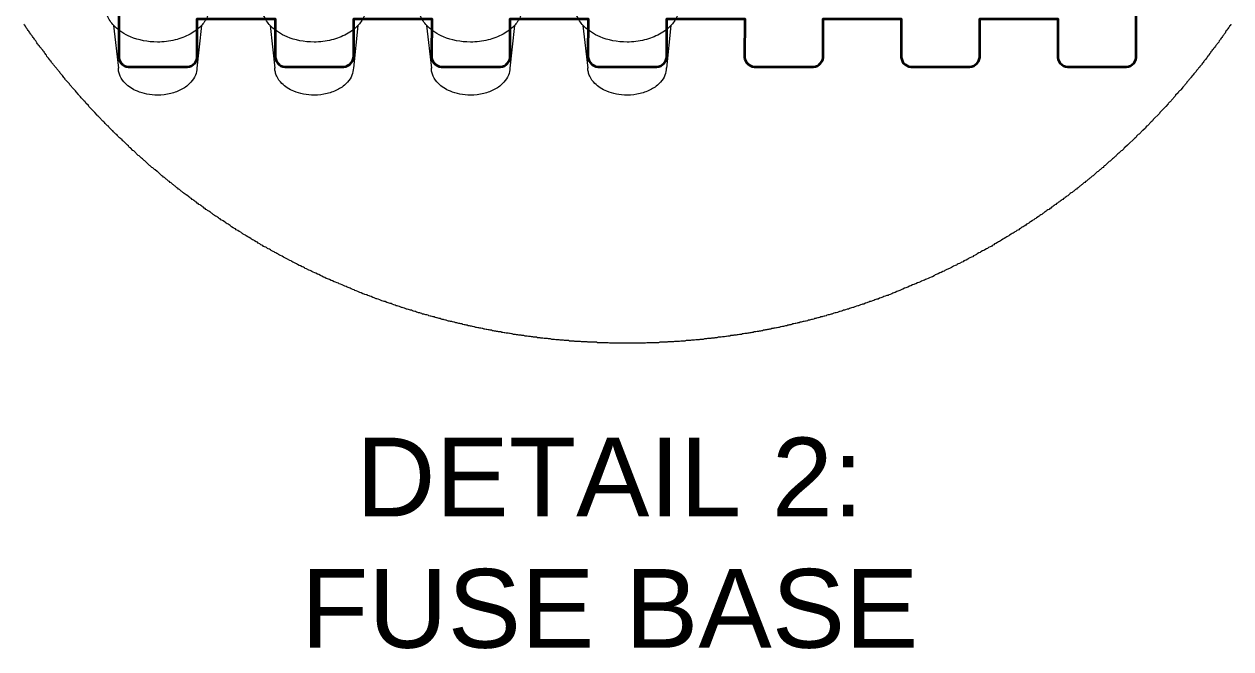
# Model space of a CAD drawing. Header units: feet. Extents: x -327 to 55127, y -2634 to 4121.
# Drawn here: x -251.06 to -235.74, y 39.85 to 47.78 of the extents above; entities that cross this region are included whole.
import ezdxf

# ---------------------------------------------------------------- set-up
doc = ezdxf.new("R2010")
doc.units = ezdxf.units.FT
doc.header["$MEASUREMENT"] = 0
doc.layers.add('PDF_0', color=7, linetype='Continuous')
doc.layers.add('XREF', color=7, linetype='Continuous')
doc.layers.add('PDF_Fusibles', color=7, linetype='Continuous', true_color=0x636466)
doc.styles.add('NEI-A', font='arial.ttf')

msp = doc.modelspace()

# ---------------------------------------------------------------- linework, layer by layer
at = {"layer": 'PDF_0', "lineweight": 35}
for points in [[(-239.779, 47.238), (-239.083, 47.238, 0.408273), (-238.931, 47.359), (-238.931, 47.85), (-237.94, 47.85), (-237.94, 47.359, 0.408273), (-237.787, 47.238), (-237.096, 47.238, 0.408273), (-236.943, 47.359), (-236.943, 57.311), (-249.862, 57.311), (-249.862, 47.359, 0.408273), (-249.715, 47.238), (-249.019, 47.238, 0.408273), (-248.866, 47.359), (-248.866, 47.85), (-247.875, 47.85), (-247.875, 47.359, 0.408888), (-247.728, 47.238), (-247.032, 47.238, 0.40886), (-246.88, 47.363)], [(-246.879, 47.359), (-246.879, 47.85), (-245.888, 47.85), (-245.893, 47.363, 0.408273), (-245.741, 47.238), (-245.044, 47.239, 0.408273), (-244.892, 47.359), (-244.892, 47.85), (-243.901, 47.85), (-243.905, 47.363, 0.408888), (-243.753, 47.238), (-243.057, 47.239, 0.408273), (-242.905, 47.359), (-242.905, 47.85), (-241.914, 47.85), (-241.918, 47.363, 0.408273), (-241.766, 47.238), (-241.07, 47.239, 0.408273), (-240.918, 47.359), (-240.918, 47.85), (-239.927, 47.85), (-239.927, 47.359, 0.408496), (-239.78, 47.239)]]:
    msp.add_lwpolyline(points, format="xyb", dxfattribs=at)
at = {"layer": 'PDF_0', "lineweight": 18}
msp.add_lwpolyline([(-235.742, 47.781), (-235.747, 47.765), (-235.757, 47.755), (-235.763, 47.744), (-235.773, 47.734), (-235.779, 47.723), (-235.789, 47.713), (-235.794, 47.702), (-235.805, 47.692), (-235.81, 47.681), (-235.815, 47.665), (-235.826, 47.655), (-235.831, 47.644), (-235.842, 47.634), (-235.847, 47.623), (-235.858, 47.612), (-235.863, 47.602), (-235.873, 47.591), (-235.879, 47.581), (-235.889, 47.57), (-235.895, 47.554), (-235.916, 47.533), (-235.921, 47.523), (-235.931, 47.512), (-235.937, 47.502), (-235.947, 47.491), (-235.952, 47.481), (-235.963, 47.47), (-235.968, 47.46), (-235.979, 47.449), (-235.984, 47.439), (-235.995, 47.428), (-236, 47.417), (-236.01, 47.407), (-236.021, 47.391), (-236.026, 47.381), (-236.037, 47.37), (-236.042, 47.359), (-236.053, 47.349), (-236.058, 47.338), (-236.079, 47.317), (-236.084, 47.307), (-236.095, 47.296), (-236.1, 47.286), (-236.111, 47.275), (-236.116, 47.265), (-236.137, 47.244), (-236.142, 47.233), (-236.153, 47.222), (-236.158, 47.212), (-236.179, 47.191), (-236.184, 47.18), (-236.205, 47.159), (-236.211, 47.149), (-236.221, 47.138), (-236.227, 47.128), (-236.248, 47.106), (-236.253, 47.096), (-236.274, 47.075), (-236.279, 47.064), (-236.3, 47.043), (-236.306, 47.033), (-236.327, 47.012), (-236.332, 47.001), (-236.353, 46.98), (-236.358, 46.969), (-236.379, 46.948), (-236.385, 46.938), (-236.395, 46.933), (-236.406, 46.922), (-236.411, 46.911), (-236.443, 46.88), (-236.448, 46.869), (-236.469, 46.848), (-236.474, 46.838), (-236.495, 46.817), (-236.501, 46.806), (-236.511, 46.795), (-236.522, 46.79), (-236.532, 46.78), (-236.538, 46.769), (-236.569, 46.738), (-236.574, 46.727), (-236.643, 46.658), (-236.648, 46.648), (-236.727, 46.569), (-236.733, 46.558), (-236.743, 46.548), (-236.754, 46.542), (-236.775, 46.521), (-236.78, 46.511), (-236.801, 46.49), (-236.812, 46.485), (-236.822, 46.474), (-236.827, 46.463), (-236.859, 46.432), (-236.87, 46.427), (-236.88, 46.416), (-236.885, 46.405), (-236.907, 46.384), (-236.917, 46.379), (-236.938, 46.358), (-236.943, 46.347), (-236.954, 46.337), (-236.964, 46.332), (-237.044, 46.253), (-237.054, 46.247), (-237.086, 46.216), (-237.096, 46.21), (-237.102, 46.2), (-237.123, 46.179), (-237.133, 46.174), (-237.165, 46.142), (-237.175, 46.137), (-237.196, 46.116), (-237.202, 46.105), (-237.212, 46.1), (-237.233, 46.079), (-237.244, 46.073), (-237.275, 46.042), (-237.286, 46.036), (-237.307, 46.015), (-237.318, 46.01), (-237.339, 45.989), (-237.349, 45.984), (-237.355, 45.973), (-237.365, 45.963), (-237.376, 45.957), (-237.397, 45.936), (-237.407, 45.931), (-237.428, 45.91), (-237.439, 45.905), (-237.46, 45.884), (-237.47, 45.878), (-237.492, 45.857), (-237.502, 45.852), (-237.523, 45.831), (-237.534, 45.826), (-237.544, 45.815), (-237.555, 45.81), (-237.576, 45.789), (-237.586, 45.783), (-237.597, 45.773), (-237.608, 45.768), (-237.629, 45.747), (-237.639, 45.741), (-237.65, 45.731), (-237.66, 45.726), (-237.681, 45.704), (-237.692, 45.699), (-237.702, 45.689), (-237.713, 45.683), (-237.734, 45.662), (-237.745, 45.657), (-237.755, 45.646), (-237.771, 45.641), (-237.781, 45.631), (-237.792, 45.625), (-237.813, 45.604), (-237.824, 45.599), (-237.834, 45.588), (-237.845, 45.583), (-237.855, 45.573), (-237.866, 45.567), (-237.876, 45.557), (-237.887, 45.552), (-237.897, 45.541), (-237.908, 45.536), (-237.919, 45.525), (-237.929, 45.52), (-237.945, 45.509), (-237.955, 45.504), (-237.966, 45.494), (-237.977, 45.488), (-237.987, 45.478), (-237.998, 45.472), (-238.008, 45.462), (-238.019, 45.457), (-238.029, 45.446), (-238.04, 45.441), (-238.05, 45.43), (-238.066, 45.425), (-238.077, 45.415), (-238.087, 45.409), (-238.098, 45.399), (-238.108, 45.393), (-238.119, 45.383), (-238.129, 45.378), (-238.14, 45.367), (-238.156, 45.362), (-238.166, 45.351), (-238.177, 45.346), (-238.187, 45.335), (-238.208, 45.325), (-238.219, 45.314), (-238.23, 45.309), (-238.245, 45.299), (-238.256, 45.293), (-238.266, 45.283), (-238.287, 45.272), (-238.298, 45.262), (-238.309, 45.256), (-238.324, 45.246), (-238.335, 45.241), (-238.345, 45.23), (-238.367, 45.219), (-238.377, 45.209), (-238.393, 45.204), (-238.403, 45.198), (-238.414, 45.188), (-238.425, 45.183), (-238.435, 45.172), (-238.446, 45.167), (-238.461, 45.162), (-238.472, 45.151), (-238.483, 45.146), (-238.493, 45.135), (-238.504, 45.13), (-238.519, 45.125), (-238.53, 45.114), (-238.551, 45.104), (-238.562, 45.093), (-238.577, 45.088), (-238.588, 45.082), (-238.598, 45.072), (-238.62, 45.061), (-238.635, 45.051), (-238.656, 45.04), (-238.667, 45.03), (-238.678, 45.024), (-238.693, 45.019), (-238.704, 45.009), (-238.725, 44.998), (-238.741, 44.993), (-238.751, 44.982), (-238.772, 44.972), (-238.783, 44.961), (-238.799, 44.956), (-238.82, 44.945), (-238.83, 44.935), (-238.846, 44.93), (-238.867, 44.919), (-238.878, 44.909), (-238.894, 44.903), (-238.915, 44.893), (-238.925, 44.882), (-238.941, 44.877), (-238.962, 44.866), (-238.973, 44.856), (-238.989, 44.851), (-239.01, 44.84), (-239.02, 44.829), (-239.036, 44.824), (-239.057, 44.814), (-239.073, 44.808), (-239.083, 44.798), (-239.104, 44.787), (-239.12, 44.782), (-239.131, 44.777), (-239.141, 44.766), (-239.157, 44.761), (-239.189, 44.745), (-239.205, 44.74), (-239.215, 44.729), (-239.226, 44.724), (-239.242, 44.719), (-239.263, 44.708), (-239.278, 44.703), (-239.289, 44.692), (-239.299, 44.687), (-239.315, 44.682), (-239.347, 44.666), (-239.363, 44.661), (-239.373, 44.656), (-239.384, 44.645), (-239.4, 44.64), (-239.421, 44.629), (-239.437, 44.624), (-239.458, 44.613), (-239.473, 44.608), (-239.495, 44.598), (-239.51, 44.587), (-239.531, 44.576), (-239.547, 44.571), (-239.568, 44.561), (-239.584, 44.555), (-239.605, 44.545), (-239.621, 44.54), (-239.632, 44.534), (-239.647, 44.529), (-239.668, 44.518), (-239.684, 44.513), (-239.705, 44.503), (-239.721, 44.497), (-239.742, 44.487), (-239.758, 44.482), (-239.769, 44.476), (-239.784, 44.471), (-239.806, 44.46), (-239.821, 44.455), (-239.842, 44.445), (-239.858, 44.439), (-239.869, 44.434), (-239.885, 44.429), (-239.906, 44.418), (-239.921, 44.413), (-239.943, 44.403), (-239.958, 44.397), (-239.969, 44.392), (-239.985, 44.387), (-240.006, 44.376), (-240.022, 44.371), (-240.032, 44.366), (-240.048, 44.36), (-240.069, 44.35), (-240.085, 44.345), (-240.095, 44.339), (-240.111, 44.339), (-240.132, 44.329), (-240.148, 44.323), (-240.159, 44.318), (-240.174, 44.313), (-240.185, 44.308), (-240.201, 44.302), (-240.222, 44.292), (-240.238, 44.292), (-240.248, 44.287), (-240.264, 44.281), (-240.275, 44.276), (-240.29, 44.271), (-240.312, 44.26), (-240.327, 44.26), (-240.338, 44.255), (-240.354, 44.25), (-240.364, 44.244), (-240.38, 44.239), (-240.401, 44.229), (-240.417, 44.229), (-240.427, 44.223), (-240.443, 44.218), (-240.454, 44.213), (-240.47, 44.207), (-240.48, 44.207), (-240.496, 44.202), (-240.517, 44.192), (-240.533, 44.186), (-240.543, 44.186), (-240.559, 44.181), (-240.57, 44.176), (-240.586, 44.171), (-240.596, 44.165), (-240.612, 44.165), (-240.633, 44.155), (-240.649, 44.15), (-240.659, 44.15), (-240.675, 44.144), (-240.686, 44.139), (-240.702, 44.134), (-240.712, 44.134), (-240.728, 44.128), (-240.738, 44.123), (-240.754, 44.118), (-240.765, 44.118), (-240.781, 44.113), (-240.791, 44.107), (-240.807, 44.102), (-240.818, 44.102), (-240.828, 44.097), (-240.844, 44.092), (-240.854, 44.092), (-240.87, 44.086), (-240.881, 44.081), (-240.897, 44.076), (-240.907, 44.076), (-240.923, 44.07), (-240.933, 44.065), (-240.949, 44.065), (-240.96, 44.06), (-240.976, 44.055), (-240.986, 44.055), (-241.002, 44.049), (-241.013, 44.044), (-241.028, 44.044), (-241.039, 44.039), (-241.055, 44.034), (-241.065, 44.034), (-241.081, 44.028), (-241.092, 44.023), (-241.107, 44.023), (-241.118, 44.018), (-241.134, 44.012), (-241.144, 44.012), (-241.16, 44.007), (-241.171, 44.007), (-241.186, 44.002), (-241.197, 43.997), (-241.213, 43.997), (-241.223, 43.991), (-241.239, 43.991), (-241.25, 43.986), (-241.266, 43.981), (-241.276, 43.981), (-241.292, 43.976), (-241.302, 43.976), (-241.318, 43.97), (-241.329, 43.965), (-241.345, 43.965), (-241.355, 43.96), (-241.371, 43.96), (-241.381, 43.954), (-241.397, 43.954), (-241.408, 43.949), (-241.424, 43.944), (-241.434, 43.944), (-241.45, 43.939), (-241.461, 43.939), (-241.476, 43.933), (-241.487, 43.933), (-241.503, 43.928), (-241.513, 43.928), (-241.529, 43.923), (-241.545, 43.923), (-241.555, 43.918), (-241.571, 43.918), (-241.582, 43.912), (-241.598, 43.912), (-241.608, 43.907), (-241.624, 43.907), (-241.635, 43.902), (-241.65, 43.902), (-241.661, 43.897), (-241.677, 43.897), (-241.687, 43.891), (-241.703, 43.891), (-241.714, 43.886), (-241.729, 43.886), (-241.74, 43.881), (-241.756, 43.881), (-241.772, 43.875), (-241.798, 43.875), (-241.808, 43.87), (-241.824, 43.87), (-241.835, 43.865), (-241.851, 43.865), (-241.861, 43.86), (-241.877, 43.86), (-241.888, 43.854), (-241.914, 43.854), (-241.93, 43.849), (-241.945, 43.849), (-241.956, 43.844), (-241.982, 43.844), (-241.998, 43.839), (-242.009, 43.839), (-242.025, 43.833), (-242.051, 43.833), (-242.061, 43.828), (-242.093, 43.828), (-242.104, 43.823), (-242.13, 43.823), (-242.146, 43.817), (-242.156, 43.817), (-242.172, 43.812), (-242.198, 43.812), (-242.214, 43.807), (-242.251, 43.807), (-242.267, 43.802), (-242.293, 43.802), (-242.304, 43.796), (-242.336, 43.796), (-242.346, 43.791), (-242.388, 43.791), (-242.399, 43.786), (-242.425, 43.786), (-242.441, 43.781), (-242.483, 43.781), (-242.494, 43.775), (-242.536, 43.775), (-242.552, 43.77), (-242.589, 43.77), (-242.604, 43.765), (-242.657, 43.765), (-242.673, 43.759), (-242.726, 43.759), (-242.741, 43.754), (-242.805, 43.754), (-242.82, 43.749), (-242.889, 43.749), (-242.9, 43.744), (-242.994, 43.744), (-243.01, 43.738), (-243.158, 43.738), (-243.174, 43.733), (-243.632, 43.733), (-243.648, 43.738), (-243.785, 43.738), (-243.796, 43.744), (-243.906, 43.744), (-243.917, 43.749), (-243.985, 43.749), (-244.001, 43.754), (-244.07, 43.754), (-244.08, 43.759), (-244.138, 43.759), (-244.149, 43.765), (-244.201, 43.765), (-244.217, 43.77), (-244.259, 43.77), (-244.27, 43.775), (-244.312, 43.775), (-244.328, 43.781), (-244.365, 43.781), (-244.381, 43.786), (-244.407, 43.786), (-244.418, 43.791), (-244.46, 43.791), (-244.476, 43.796), (-244.502, 43.796), (-244.512, 43.802), (-244.544, 43.802), (-244.555, 43.807), (-244.597, 43.807), (-244.607, 43.812), (-244.623, 43.812), (-244.634, 43.817), (-244.66, 43.817), (-244.676, 43.823), (-244.702, 43.823), (-244.718, 43.828), (-244.744, 43.828), (-244.755, 43.833), (-244.781, 43.833), (-244.797, 43.839), (-244.813, 43.839), (-244.823, 43.844), (-244.85, 43.844), (-244.866, 43.849), (-244.876, 43.849), (-244.892, 43.854), (-244.902, 43.854), (-244.918, 43.86), (-244.945, 43.86), (-244.96, 43.865), (-244.971, 43.865), (-244.987, 43.87), (-244.997, 43.87), (-245.013, 43.875), (-245.039, 43.875), (-245.05, 43.881), (-245.066, 43.881), (-245.076, 43.886), (-245.092, 43.886), (-245.103, 43.891), (-245.119, 43.891), (-245.129, 43.897), (-245.145, 43.897), (-245.161, 43.902), (-245.171, 43.902), (-245.187, 43.907), (-245.198, 43.907), (-245.213, 43.912), (-245.224, 43.912), (-245.24, 43.918), (-245.25, 43.918), (-245.266, 43.923), (-245.277, 43.923), (-245.292, 43.928), (-245.303, 43.928), (-245.319, 43.933), (-245.329, 43.933), (-245.345, 43.939), (-245.356, 43.939), (-245.372, 43.944), (-245.382, 43.949), (-245.398, 43.949), (-245.408, 43.954), (-245.424, 43.954), (-245.435, 43.96), (-245.451, 43.96), (-245.466, 43.965), (-245.477, 43.965), (-245.493, 43.97), (-245.503, 43.976), (-245.519, 43.976), (-245.53, 43.981), (-245.546, 43.981), (-245.556, 43.986), (-245.572, 43.991), (-245.582, 43.991), (-245.598, 43.997), (-245.609, 43.997), (-245.625, 44.002), (-245.635, 44.007), (-245.651, 44.007), (-245.661, 44.012), (-245.677, 44.012), (-245.688, 44.018), (-245.704, 44.023), (-245.714, 44.023), (-245.73, 44.028), (-245.741, 44.034), (-245.756, 44.034), (-245.767, 44.039), (-245.783, 44.044), (-245.793, 44.044), (-245.809, 44.049), (-245.82, 44.055), (-245.83, 44.055), (-245.846, 44.06), (-245.856, 44.065), (-245.872, 44.065), (-245.883, 44.07), (-245.899, 44.076), (-245.909, 44.076), (-245.925, 44.081), (-245.936, 44.086), (-245.951, 44.092), (-245.962, 44.092), (-245.978, 44.097), (-245.988, 44.102), (-246.004, 44.102), (-246.015, 44.107), (-246.03, 44.113), (-246.041, 44.118), (-246.057, 44.118), (-246.067, 44.123), (-246.083, 44.128), (-246.094, 44.134), (-246.104, 44.134), (-246.12, 44.139), (-246.131, 44.144), (-246.146, 44.15), (-246.157, 44.15), (-246.173, 44.155), (-246.183, 44.16), (-246.199, 44.165), (-246.21, 44.165), (-246.225, 44.171), (-246.236, 44.176), (-246.252, 44.181), (-246.262, 44.186), (-246.273, 44.186), (-246.289, 44.192), (-246.299, 44.197), (-246.315, 44.202), (-246.326, 44.207), (-246.341, 44.207), (-246.352, 44.213), (-246.368, 44.218), (-246.389, 44.229), (-246.405, 44.234), (-246.415, 44.234), (-246.431, 44.239), (-246.442, 44.244), (-246.457, 44.25), (-246.478, 44.26), (-246.494, 44.26), (-246.505, 44.265), (-246.521, 44.271), (-246.531, 44.276), (-246.547, 44.281), (-246.568, 44.292), (-246.584, 44.297), (-246.594, 44.297), (-246.61, 44.302), (-246.621, 44.308), (-246.637, 44.313), (-246.658, 44.323), (-246.673, 44.329), (-246.684, 44.334), (-246.7, 44.339), (-246.71, 44.345), (-246.721, 44.345), (-246.737, 44.35), (-246.747, 44.355), (-246.763, 44.36), (-246.784, 44.371), (-246.8, 44.376), (-246.811, 44.381), (-246.826, 44.387), (-246.847, 44.397), (-246.863, 44.403), (-246.874, 44.408), (-246.89, 44.413), (-246.911, 44.424), (-246.926, 44.429), (-246.948, 44.439), (-246.963, 44.445), (-246.974, 44.45), (-246.99, 44.455), (-247.011, 44.466), (-247.027, 44.471), (-247.048, 44.482), (-247.064, 44.487), (-247.074, 44.492), (-247.09, 44.497), (-247.111, 44.508), (-247.127, 44.513), (-247.148, 44.524), (-247.164, 44.529), (-247.185, 44.54), (-247.201, 44.545), (-247.211, 44.55), (-247.227, 44.555), (-247.248, 44.566), (-247.264, 44.571), (-247.285, 44.582), (-247.301, 44.592), (-247.322, 44.603), (-247.338, 44.608), (-247.359, 44.619), (-247.374, 44.624), (-247.396, 44.634), (-247.411, 44.64), (-247.422, 44.65), (-247.432, 44.656), (-247.448, 44.661), (-247.48, 44.677), (-247.496, 44.682), (-247.506, 44.687), (-247.517, 44.698), (-247.533, 44.703), (-247.554, 44.713), (-247.57, 44.719), (-247.591, 44.729), (-247.606, 44.74), (-247.638, 44.756), (-247.654, 44.761), (-247.664, 44.771), (-247.675, 44.777), (-247.691, 44.782), (-247.722, 44.798), (-247.738, 44.808), (-247.77, 44.824), (-247.786, 44.835), (-247.807, 44.845), (-247.823, 44.851), (-247.833, 44.856), (-247.844, 44.866), (-247.854, 44.872), (-247.87, 44.877), (-247.881, 44.882), (-247.891, 44.893), (-247.902, 44.898), (-247.917, 44.903), (-247.928, 44.909), (-247.938, 44.919), (-247.949, 44.924), (-247.965, 44.93), (-247.975, 44.935), (-247.986, 44.945), (-247.996, 44.951), (-248.012, 44.956), (-248.023, 44.961), (-248.033, 44.972), (-248.044, 44.977), (-248.06, 44.982), (-248.07, 44.993), (-248.091, 45.003), (-248.102, 45.014), (-248.118, 45.019), (-248.139, 45.03), (-248.149, 45.04), (-248.165, 45.046), (-248.176, 45.051), (-248.186, 45.061), (-248.207, 45.072), (-248.223, 45.082), (-248.244, 45.093), (-248.255, 45.104), (-248.265, 45.109), (-248.281, 45.114), (-248.292, 45.125), (-248.302, 45.13), (-248.313, 45.14), (-248.334, 45.151), (-248.35, 45.162), (-248.371, 45.172), (-248.381, 45.183), (-248.392, 45.188), (-248.408, 45.198), (-248.429, 45.209), (-248.439, 45.219), (-248.45, 45.225), (-248.46, 45.235), (-248.471, 45.241), (-248.487, 45.246), (-248.497, 45.256), (-248.508, 45.262), (-248.518, 45.272), (-248.539, 45.283), (-248.555, 45.293), (-248.566, 45.299), (-248.576, 45.309), (-248.587, 45.314), (-248.597, 45.325), (-248.608, 45.33), (-248.618, 45.341), (-248.634, 45.346), (-248.645, 45.351), (-248.655, 45.362), (-248.666, 45.367), (-248.676, 45.378), (-248.687, 45.383), (-248.697, 45.393), (-248.708, 45.399), (-248.719, 45.409), (-248.734, 45.415), (-248.745, 45.425), (-248.755, 45.43), (-248.766, 45.441), (-248.777, 45.446), (-248.787, 45.457), (-248.798, 45.462), (-248.808, 45.472), (-248.819, 45.478), (-248.829, 45.488), (-248.845, 45.494), (-248.856, 45.504), (-248.866, 45.509), (-248.877, 45.52), (-248.887, 45.525), (-248.898, 45.536), (-248.908, 45.541), (-248.919, 45.552), (-248.929, 45.557), (-248.94, 45.567), (-248.95, 45.573), (-248.961, 45.583), (-248.972, 45.588), (-248.982, 45.599), (-248.998, 45.61), (-249.008, 45.615), (-249.019, 45.625), (-249.03, 45.631), (-249.04, 45.641), (-249.051, 45.646), (-249.061, 45.657), (-249.072, 45.662), (-249.093, 45.683), (-249.103, 45.689), (-249.114, 45.699), (-249.124, 45.704), (-249.146, 45.726), (-249.156, 45.731), (-249.167, 45.741), (-249.177, 45.747), (-249.198, 45.768), (-249.209, 45.773), (-249.219, 45.783), (-249.23, 45.789), (-249.251, 45.81), (-249.261, 45.815), (-249.283, 45.836), (-249.293, 45.841), (-249.304, 45.852), (-249.314, 45.857), (-249.335, 45.878), (-249.346, 45.884), (-249.367, 45.905), (-249.377, 45.91), (-249.399, 45.931), (-249.409, 45.936), (-249.43, 45.957), (-249.441, 45.963), (-249.462, 45.984), (-249.472, 45.989), (-249.493, 46.01), (-249.504, 46.015), (-249.509, 46.026), (-249.53, 46.047), (-249.541, 46.052), (-249.562, 46.073), (-249.572, 46.079), (-249.604, 46.11), (-249.615, 46.116), (-249.673, 46.174), (-249.683, 46.179), (-249.715, 46.21), (-249.725, 46.216), (-249.736, 46.226), (-249.741, 46.237), (-249.752, 46.247), (-249.762, 46.253), (-249.804, 46.295), (-249.815, 46.3), (-249.82, 46.311), (-249.841, 46.332), (-249.852, 46.337), (-249.873, 46.358), (-249.878, 46.369), (-249.889, 46.379), (-249.899, 46.384), (-249.931, 46.416), (-249.936, 46.427), (-249.947, 46.432), (-249.989, 46.474), (-249.994, 46.485), (-250.005, 46.49), (-250.036, 46.521), (-250.042, 46.532), (-250.052, 46.542), (-250.063, 46.548), (-250.084, 46.569), (-250.089, 46.579), (-250.121, 46.611), (-250.131, 46.616), (-250.136, 46.627), (-250.168, 46.658), (-250.173, 46.669), (-250.242, 46.738), (-250.247, 46.748), (-250.279, 46.78), (-250.284, 46.79), (-250.295, 46.801), (-250.305, 46.806), (-250.31, 46.817), (-250.342, 46.848), (-250.347, 46.859), (-250.368, 46.88), (-250.374, 46.89), (-250.405, 46.922), (-250.411, 46.933), (-250.458, 46.98), (-250.463, 46.991), (-250.484, 47.012), (-250.49, 47.022), (-250.511, 47.043), (-250.516, 47.054), (-250.537, 47.075), (-250.542, 47.085), (-250.553, 47.096), (-250.558, 47.106), (-250.579, 47.128), (-250.584, 47.138), (-250.606, 47.159), (-250.611, 47.17), (-250.632, 47.191), (-250.637, 47.201), (-250.648, 47.212), (-250.653, 47.222), (-250.674, 47.244), (-250.679, 47.254), (-250.69, 47.265), (-250.695, 47.275), (-250.716, 47.296), (-250.722, 47.307), (-250.732, 47.317), (-250.737, 47.328), (-250.748, 47.338), (-250.753, 47.349), (-250.774, 47.37), (-250.779, 47.386), (-250.79, 47.396), (-250.795, 47.407), (-250.806, 47.417), (-250.811, 47.428), (-250.822, 47.439), (-250.827, 47.449), (-250.848, 47.47), (-250.853, 47.481), (-250.864, 47.491), (-250.869, 47.502), (-250.88, 47.512), (-250.885, 47.523), (-250.895, 47.533), (-250.901, 47.544), (-250.911, 47.56), (-250.917, 47.57), (-250.927, 47.581), (-250.932, 47.591), (-250.943, 47.602), (-250.948, 47.612), (-250.959, 47.623), (-250.964, 47.634), (-250.975, 47.644), (-250.98, 47.655), (-250.99, 47.67), (-250.996, 47.681), (-251.006, 47.692), (-251.011, 47.702), (-251.022, 47.713), (-251.027, 47.723), (-251.038, 47.734), (-251.048, 47.755), (-251.059, 47.771), (-251.064, 47.781)], dxfattribs=at)
at = {"layer": 'PDF_Fusibles', "color": 7, "lineweight": 5}
for points in [[(-249.862, 47.222), (-249.926, 47.765)], [(-248.866, 47.222), (-248.808, 47.765)], [(-247.875, 47.222), (-247.938, 47.765)], [(-246.879, 47.222), (-246.821, 47.765)], [(-245.888, 47.222), (-245.951, 47.765)], [(-244.892, 47.222), (-244.834, 47.765)], [(-243.901, 47.222), (-243.964, 47.765)], [(-242.905, 47.222), (-242.847, 47.765)]]:
    msp.add_lwpolyline(points, dxfattribs=at)
for points, knots in [([(-249.37, 47.554), (-249.495, 47.554), (-249.612, 47.578), (-249.792, 47.653), (-249.86, 47.698), (-249.949, 47.786), (-249.979, 47.827), (-250.01, 47.894), (-250.018, 47.916), (-250.028, 47.963), (-250.031, 47.987), (-250.031, 48.01)], [0, 0, 0, 0, 1.204995, 1.204995, 2.167797, 2.167797, 2.812975, 2.812975, 3.120867, 3.120867, 3.42938, 3.42938, 3.42938, 3.42938]), ([(-248.708, 48.01), (-248.708, 47.969), (-248.716, 47.929), (-248.749, 47.847), (-248.774, 47.807), (-248.848, 47.724), (-248.901, 47.685), (-249.017, 47.621), (-249.081, 47.597), (-249.22, 47.563), (-249.295, 47.554), (-249.37, 47.554)], [0, 0, 0, 0, 0.399054, 0.399054, 0.849128, 0.849128, 1.466091, 1.466091, 2.114536, 2.114536, 2.826118, 2.826118, 2.826118, 2.826118]), ([(-247.382, 47.554), (-247.508, 47.554), (-247.625, 47.578), (-247.804, 47.653), (-247.873, 47.698), (-247.962, 47.786), (-247.992, 47.827), (-248.023, 47.894), (-248.031, 47.916), (-248.041, 47.963), (-248.044, 47.987), (-248.044, 48.01)], [0, 0, 0, 0, 1.204995, 1.204995, 2.167797, 2.167797, 2.812975, 2.812975, 3.120867, 3.120867, 3.42938, 3.42938, 3.42938, 3.42938]), ([(-246.721, 48.01), (-246.721, 47.969), (-246.729, 47.929), (-246.761, 47.847), (-246.787, 47.807), (-246.861, 47.724), (-246.914, 47.685), (-247.03, 47.621), (-247.094, 47.597), (-247.233, 47.563), (-247.308, 47.554), (-247.382, 47.554)], [0, 0, 0, 0, 0.399054, 0.399054, 0.849128, 0.849128, 1.466091, 1.466091, 2.114536, 2.114536, 2.826118, 2.826118, 2.826118, 2.826118]), ([(-245.395, 47.554), (-245.521, 47.554), (-245.638, 47.578), (-245.817, 47.653), (-245.886, 47.698), (-245.975, 47.786), (-246.005, 47.827), (-246.036, 47.894), (-246.044, 47.916), (-246.054, 47.963), (-246.057, 47.987), (-246.057, 48.01)], [0, 0, 0, 0, 1.204995, 1.204995, 2.167797, 2.167797, 2.812975, 2.812975, 3.120867, 3.120867, 3.42938, 3.42938, 3.42938, 3.42938]), ([(-244.734, 48.01), (-244.734, 47.969), (-244.742, 47.929), (-244.774, 47.847), (-244.8, 47.807), (-244.874, 47.724), (-244.927, 47.685), (-245.043, 47.621), (-245.107, 47.597), (-245.246, 47.563), (-245.321, 47.554), (-245.395, 47.554)], [0, 0, 0, 0, 0.399054, 0.399054, 0.849128, 0.849128, 1.466091, 1.466091, 2.114536, 2.114536, 2.826118, 2.826118, 2.826118, 2.826118]), ([(-243.408, 47.554), (-243.533, 47.554), (-243.651, 47.578), (-243.83, 47.653), (-243.899, 47.698), (-243.988, 47.786), (-244.018, 47.827), (-244.049, 47.894), (-244.056, 47.916), (-244.067, 47.963), (-244.07, 47.987), (-244.07, 48.01)], [0, 0, 0, 0, 1.204995, 1.204995, 2.167797, 2.167797, 2.812975, 2.812975, 3.120867, 3.120867, 3.42938, 3.42938, 3.42938, 3.42938]), ([(-242.747, 48.01), (-242.747, 47.969), (-242.755, 47.929), (-242.787, 47.847), (-242.813, 47.807), (-242.887, 47.724), (-242.94, 47.685), (-243.055, 47.621), (-243.12, 47.597), (-243.259, 47.563), (-243.333, 47.554), (-243.408, 47.554)], [0, 0, 0, 0, 0.399054, 0.399054, 0.849128, 0.849128, 1.466091, 1.466091, 2.114536, 2.114536, 2.826118, 2.826118, 2.826118, 2.826118]), ([(-249.37, 46.88), (-249.463, 46.88), (-249.551, 46.898), (-249.686, 46.954), (-249.738, 46.988), (-249.805, 47.055), (-249.828, 47.085), (-249.852, 47.136), (-249.858, 47.153), (-249.866, 47.189), (-249.868, 47.207), (-249.868, 47.225)], [0, 0, 0, 0, 0.903183, 0.903183, 1.628517, 1.628517, 2.116477, 2.116477, 2.349539, 2.349539, 2.583162, 2.583162, 2.583162, 2.583162]), ([(-248.871, 47.225), (-248.871, 47.193), (-248.878, 47.163), (-248.902, 47.1), (-248.922, 47.07), (-248.978, 47.007), (-249.018, 46.978), (-249.105, 46.93), (-249.154, 46.912), (-249.257, 46.886), (-249.314, 46.88), (-249.37, 46.88)], [0, 0, 0, 0, 0.303791, 0.303791, 0.645968, 0.645968, 1.113548, 1.113548, 1.599817, 1.599817, 2.132749, 2.132749, 2.132749, 2.132749]), ([(-247.382, 46.88), (-247.476, 46.88), (-247.564, 46.898), (-247.699, 46.954), (-247.751, 46.988), (-247.818, 47.055), (-247.841, 47.085), (-247.865, 47.136), (-247.87, 47.153), (-247.878, 47.189), (-247.881, 47.207), (-247.881, 47.225)], [0, 0, 0, 0, 0.903183, 0.903183, 1.628517, 1.628517, 2.116477, 2.116477, 2.349539, 2.349539, 2.583162, 2.583162, 2.583162, 2.583162]), ([(-246.884, 47.225), (-246.884, 47.193), (-246.89, 47.163), (-246.915, 47.1), (-246.935, 47.07), (-246.991, 47.007), (-247.031, 46.978), (-247.118, 46.93), (-247.167, 46.912), (-247.27, 46.886), (-247.326, 46.88), (-247.382, 46.88)], [0, 0, 0, 0, 0.303791, 0.303791, 0.645968, 0.645968, 1.113548, 1.113548, 1.599817, 1.599817, 2.132749, 2.132749, 2.132749, 2.132749]), ([(-245.395, 46.88), (-245.489, 46.88), (-245.577, 46.898), (-245.712, 46.954), (-245.764, 46.988), (-245.831, 47.055), (-245.854, 47.085), (-245.877, 47.136), (-245.883, 47.153), (-245.891, 47.189), (-245.893, 47.207), (-245.893, 47.225)], [0, 0, 0, 0, 0.903183, 0.903183, 1.628517, 1.628517, 2.116477, 2.116477, 2.349539, 2.349539, 2.583162, 2.583162, 2.583162, 2.583162]), ([(-244.897, 47.225), (-244.897, 47.193), (-244.903, 47.163), (-244.928, 47.1), (-244.948, 47.07), (-245.004, 47.007), (-245.044, 46.978), (-245.131, 46.93), (-245.18, 46.912), (-245.283, 46.886), (-245.339, 46.88), (-245.395, 46.88)], [0, 0, 0, 0, 0.303791, 0.303791, 0.645968, 0.645968, 1.113548, 1.113548, 1.599817, 1.599817, 2.132749, 2.132749, 2.132749, 2.132749]), ([(-243.408, 46.88), (-243.502, 46.88), (-243.59, 46.898), (-243.725, 46.954), (-243.777, 46.988), (-243.844, 47.055), (-243.867, 47.085), (-243.89, 47.136), (-243.896, 47.153), (-243.904, 47.189), (-243.906, 47.207), (-243.906, 47.225)], [0, 0, 0, 0, 0.903183, 0.903183, 1.628517, 1.628517, 2.116477, 2.116477, 2.349539, 2.349539, 2.583162, 2.583162, 2.583162, 2.583162]), ([(-242.91, 47.225), (-242.91, 47.193), (-242.916, 47.163), (-242.941, 47.1), (-242.96, 47.07), (-243.017, 47.007), (-243.057, 46.978), (-243.144, 46.93), (-243.192, 46.912), (-243.296, 46.886), (-243.352, 46.88), (-243.408, 46.88)], [0, 0, 0, 0, 0.303791, 0.303791, 0.645968, 0.645968, 1.113548, 1.113548, 1.599817, 1.599817, 2.132749, 2.132749, 2.132749, 2.132749])]:
    msp.add_open_spline(points, degree=3, knots=knots, dxfattribs=at)

# ---------------------------------------------------------------- texts
at = {"layer": 'XREF', "insert": (-243.628, 42.534), "char_height": 1, "attachment_point": 2, "style": 'NEI-A'}
msp.add_mtext_dynamic_manual_height_columns('DETAIL 2:\\PFUSE BASE', width=7.70369, gutter_width=0.547, heights=[0], dxfattribs=at)

doc.saveas('drawing.dxf')
